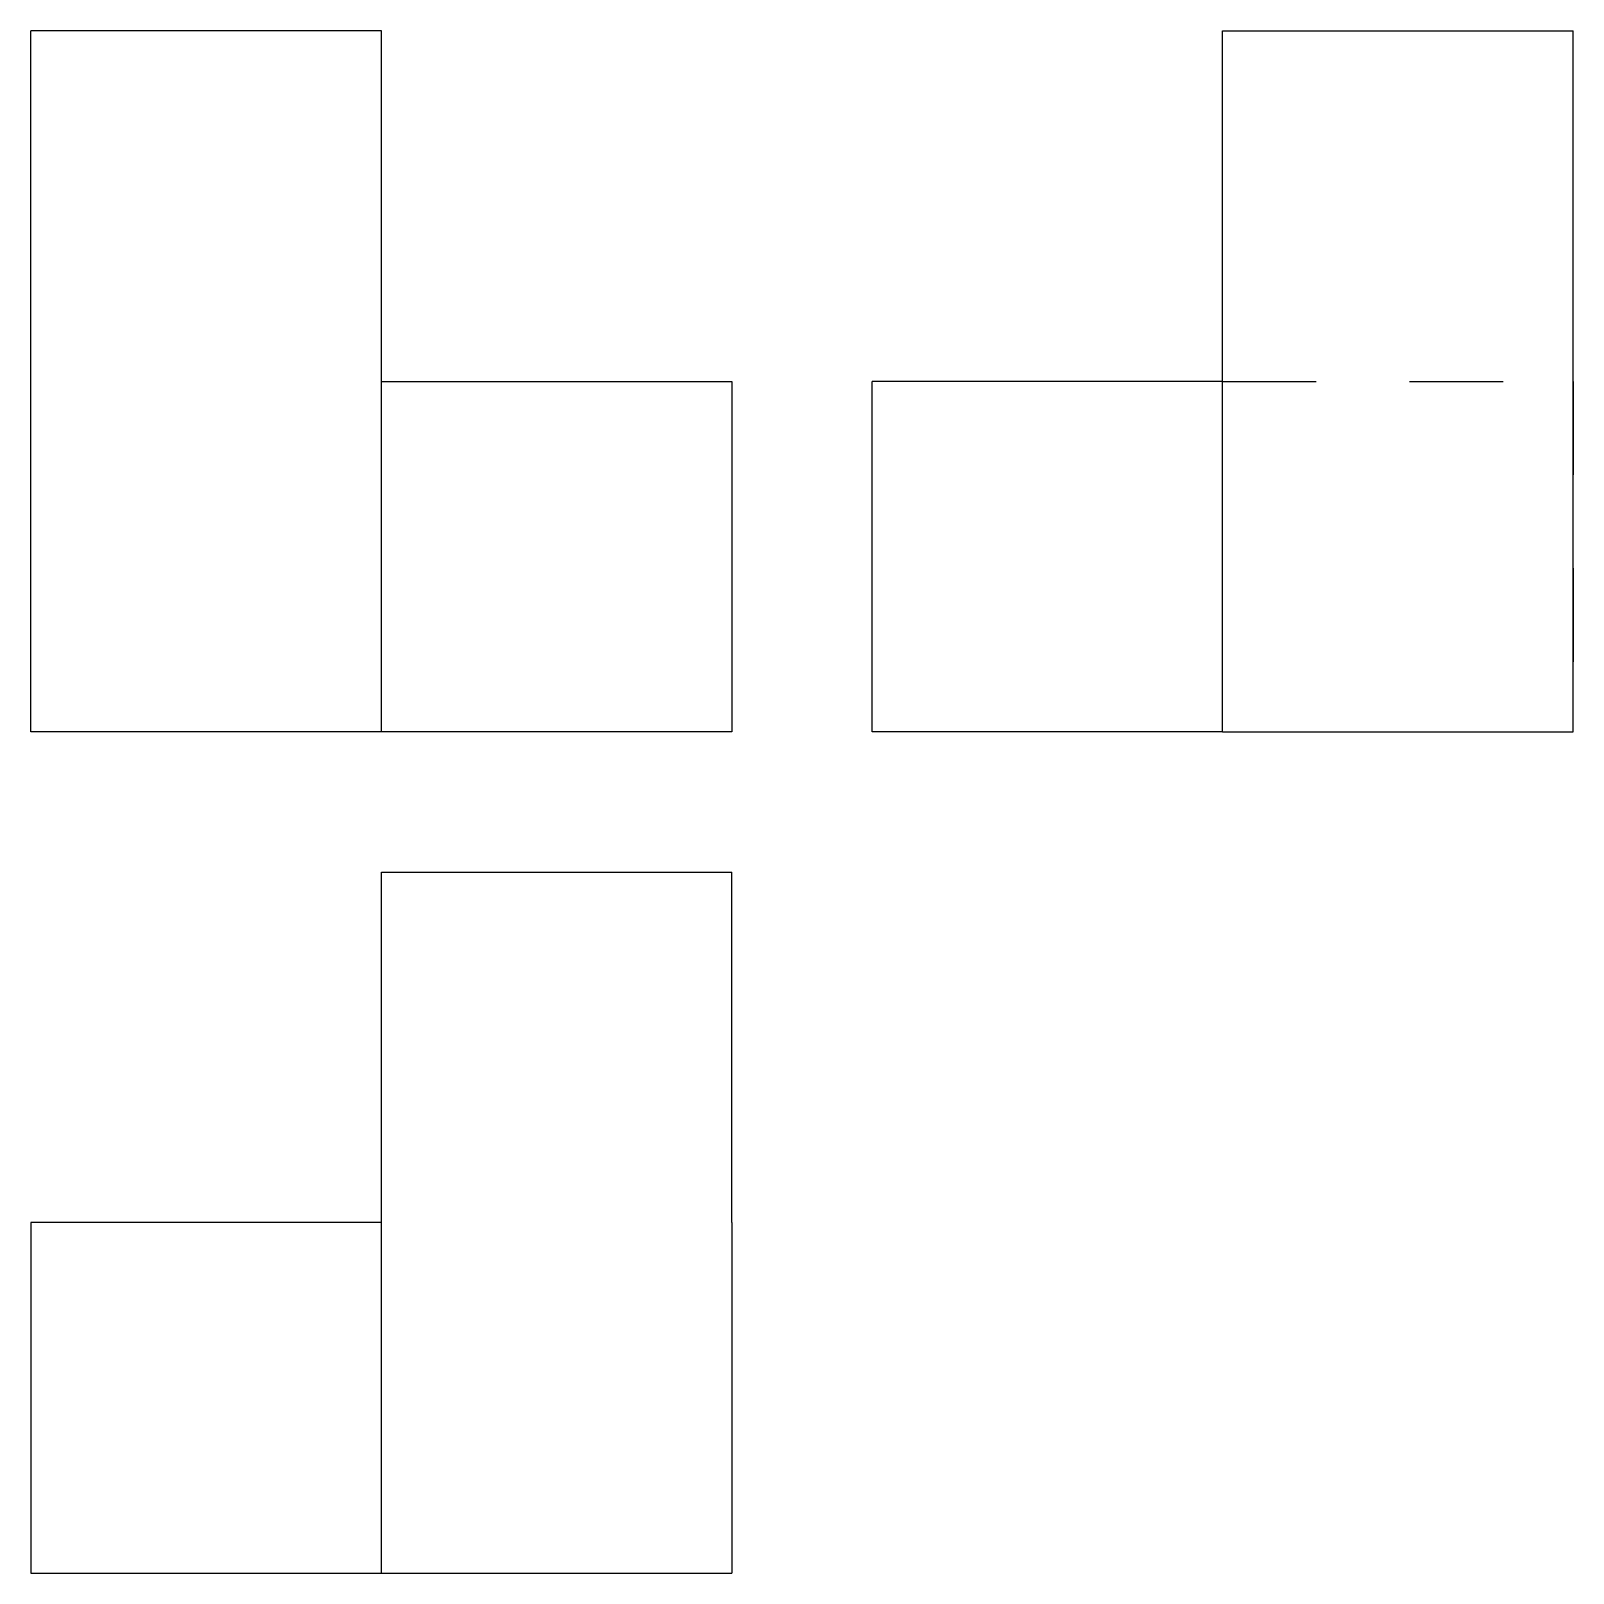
# Model space of a CAD drawing. Extents: x 0 to 1.65, y 0 to 1.65.
import ezdxf

# ---------------------------------------------------------------- set-up
doc = ezdxf.new("R2010")
doc.units = 0
doc.linetypes.add('HIDDEN', pattern=[0.037501, 0.025013, -0.012488])
for name, color, linetype in [('FRONT', 7, 'CONTINUOUS'), ('LEFT', 7, 'CONTINUOUS'), ('LEFT_HID', 7, 'HIDDEN'), ('TOP', 7, 'CONTINUOUS')]:
    doc.layers.add(name, color=color, linetype=linetype)

msp = doc.modelspace()

# ---------------------------------------------------------------- linework, layer by layer
at = {"layer": 'FRONT'}
for p, q in [((0.375, 1.65), (0, 1.65)), ((0, 0.9), (0, 1.65)), ((0.375, 1.275), (0.375, 1.65)), ((0.375, 0.9), (0.375, 1.275)), ((0.375, 1.275), (0.75, 1.275)), ((0.75, 1.275), (0.75, 0.9)), ((0.375, 0.9), (0, 0.9)), ((0.75, 0.9), (0.375, 0.9))]:
    msp.add_line(p, q, dxfattribs=at)
at = {"layer": 'LEFT'}
for p, q in [((1.275, 0.9), (1.275, 1.65)), ((1.275, 1.65), (1.65, 1.65)), ((1.65, 0.9), (1.65, 1.65)), ((0.9, 0.9), (0.9, 1.275)), ((1.275, 1.275), (0.9, 1.275)), ((1.275, 0.9), (0.9, 0.9)), ((1.275, 0.9), (1.65, 0.9))]:
    msp.add_line(p, q, dxfattribs=at)
at = {"layer": 'LEFT_HID', "linetype": 'HIDDEN'}
for p, q in [((1.275, 1.275), (1.275, 1.65)), ((1.65, 1.275), (1.65, 1.65)), ((1.275, 0.9), (1.275, 1.275)), ((1.275, 1.275), (1.65, 1.275)), ((1.275, 1.275), (1.65, 1.275)), ((1.65, 1.275), (1.65, 0.9)), ((1.65, 0.9), (1.65, 1.275))]:
    msp.add_line(p, q, dxfattribs=at)
at = {"layer": 'TOP'}
for p, q in [((0.375, 0.375), (0.375, 0.75)), ((0.375, 0.75), (0.75, 0.75)), ((0.75, 0.375), (0.75, 0.75)), ((0.375, 0.375), (0, 0.375)), ((0, 0.375), (0, 0)), ((0.375, 0), (0.375, 0.375)), ((0.75, 0.375), (0.75, 0)), ((0, 0), (0.375, 0)), ((0.375, 0), (0.75, 0))]:
    msp.add_line(p, q, dxfattribs=at)

doc.saveas('drawing.dxf')
